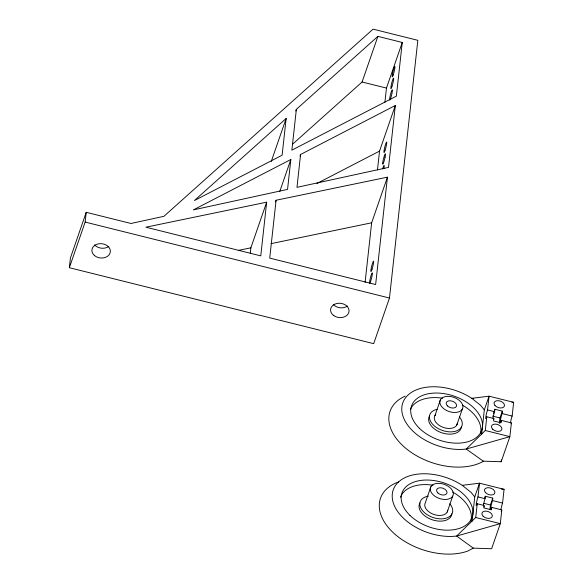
<?xml version="1.0" encoding="UTF-8"?>
<svg xmlns="http://www.w3.org/2000/svg" width="583" height="583" viewBox="0 0 583 583"><rect width="100%" height="100%" fill="white"/><g stroke="black" fill="none" stroke-linecap="round" stroke-linejoin="round"><path stroke-width="0.87" d="M69.355 267.706L70.426 257.941L86.226 212.307L130.978 223.478L163.932 216.308L373.069 29.15L417.829 40.322L389.48 298.03L373.681 343.664L69.355 267.706L85.154 222.072L86.226 212.307M250.282 253.19L250.872 247.819L266.671 202.184L145.903 227.202L260.769 255.871L266.671 202.184M276.087 200.239L269.718 258.109L375.634 284.548L387.447 177.166L276.087 200.239L275.497 201.929M286.158 118.451L282.114 155.209L194.431 200.537L286.158 118.451L271.233 161.549M290.837 159.509L287.55 189.388L193.367 209.895L290.837 159.509L279.716 191.618M296.361 109.327L291.864 150.166L396.36 96.144L402.263 42.457L377.886 36.372L296.361 109.327L295.77 111.018M300.588 154.466L296.973 187.34L388.518 167.408L395.332 105.487L300.588 154.466L300.005 156.157M365.096 282.354L371.648 222.801L387.447 177.166M377.456 169.966L379.533 151.114L395.332 105.487M384.889 102.404L386.463 88.084L402.263 42.457M472.07 521.26L474.751 496.876L479.496 483.183L504.076 489.319L502.568 503.071A5.415 0.598 -76 0 0 500.95 509.455M481.638 434.262L484.32 409.878L489.064 396.185L513.645 402.321L512.136 416.065A5.415 0.598 -76 0 0 510.526 422.456M477.229 503.763A5.415 0.598 -76 0 1 476.224 504.339A5.415 0.598 -76 0 1 477.98 496.927L479.496 483.183L462.232 485.326A46.407 29.019 19.1 0 0 392.308 493.932A46.407 29.019 19.1 0 0 456.649 536.047L475.721 517.507L477.229 503.763L484.298 505.527L484.036 507.968L491.491 509.834L491.76 507.392L501.817 509.899L500.301 523.643L491.615 548.741L473.272 548.137L467.632 551.103A55.691 34.82 19.1 0 1 391.791 531.273A55.691 34.82 19.1 0 1 398.59 481.915M485.289 430.509L509.87 436.645L466.218 449.048L485.289 430.509L486.798 416.765L493.874 418.528L493.604 420.97L501.059 422.835L501.329 420.394L511.386 422.901L509.87 436.645L501.183 461.743L483.3 461.153L466.218 449.048A46.407 29.019 19.1 0 1 401.876 406.934A46.407 29.019 19.1 0 1 471.8 398.327L489.064 396.185L487.548 409.929A5.415 0.598 -76 0 0 485.792 417.341A5.415 0.598 -76 0 0 486.798 416.765M483.438 505.082A5.415 0.598 -76 0 1 485.056 498.698L485.318 496.257L492.781 498.115L492.511 500.557A5.415 0.598 -76 0 0 490.755 507.968A5.415 0.598 -76 0 0 491.76 507.392M493.007 418.084A5.415 0.598 -76 0 1 494.624 411.7L494.887 409.259L502.349 411.117L502.08 413.558A5.415 0.598 -76 0 0 500.323 420.97A5.415 0.598 -76 0 0 501.329 420.394M489.917 509.469L490.412 504.965L492.781 498.115M499.383 423.367L499.981 417.96L502.349 411.117M501.183 461.743L501.38 459.936M292.681 144.103L362.079 81.999L377.886 36.372M434.918 415.65L440.449 399.683M430.895 486.681L425.364 502.655A11.944 7.47 19.1 0 0 433.949 514.476A11.944 7.47 19.1 0 0 447.788 510.256M456.759 425.116L462.29 409.142A11.951 7.477 19.1 0 0 449.187 396.382A11.951 7.477 19.1 0 0 442.635 407.714A11.951 7.477 19.1 0 0 462.29 409.142M447.183 512.107L452.714 496.14A11.944 7.47 19.1 0 0 439.626 483.387A11.944 7.47 19.1 0 0 433.074 494.705A11.944 7.47 19.1 0 0 452.714 496.14M493.407 413.536L494.887 409.259M484.728 497.969L485.318 496.257M483.3 461.153L482.44 461.809A55.691 34.82 19.1 0 1 405.192 447.81A55.691 34.82 19.1 0 1 405.178 396.112M316.904 183.492L379.533 151.114M238.44 250.391L250.872 247.819M270.971 243.658L371.648 222.801M473.578 398.495L471.8 398.327L480.552 405.294L484.32 409.878M511.867 402.153L513.645 402.321M501.409 489.064L504.076 489.319M362.079 81.999L386.463 88.084M85.154 222.072L389.48 298.03M487.548 409.929L494.624 411.7M502.08 413.558L512.136 416.065M492.518 416.102L499.981 417.96M477.98 496.927L485.056 498.698M492.511 500.557L502.568 503.071M483.781 503.304L490.412 504.965M475.721 517.507L500.301 523.643L456.649 536.047L473.272 548.137M462.232 485.326L470.984 492.292L474.751 496.876M108.759 246.441A9.284 7.171 6.3 0 1 94.628 244.889M459.338 416.809A17.016 10.64 19.1 0 1 455.017 431.369A17.016 10.64 19.1 0 1 432.025 423.571A17.016 10.64 19.1 0 1 437.155 409.288M457.371 423.258A11.951 7.477 19.1 0 1 442.533 427.128A11.951 7.477 19.1 0 1 435.741 414.586M461.459 426.763A17.016 10.64 19.1 0 1 441.739 432.775A17.016 10.64 19.1 0 1 429.503 415.927M410.352 409.521A37.13 23.211 19.1 0 1 442.504 398.204M462.275 405.068A37.13 23.211 19.1 0 1 480.56 433.322M493.874 418.528A5.415 0.598 -76 0 1 493.524 419.447M511.386 422.901A5.415 0.598 -76 0 1 511.043 423.819M449.77 503.807A17.016 10.64 19.1 0 1 445.208 518.425A17.016 10.64 19.1 0 1 422.15 510.183A17.016 10.64 19.1 0 1 428.33 496.148M451.891 513.761A17.016 10.64 19.1 0 1 432.171 519.774A17.016 10.64 19.1 0 1 419.935 502.925M483.956 506.445A5.415 0.598 -76 0 1 483.664 507.072M501.467 510.817A5.415 0.598 -76 0 1 501.176 511.437M400.463 497.335A37.13 23.211 19.1 0 1 432.936 485.202M452.707 492.067A37.13 23.211 19.1 0 1 470.772 521.166M347.439 306.031A9.284 7.171 6.3 0 1 333.301 304.457M389.539 99.788A5.415 0.598 -76 0 1 391.346 91.633A5.415 0.598 -76 0 1 392.213 92.078A5.415 0.598 -76 0 1 389.954 100.006M382.637 168.881A5.415 0.598 -76 0 1 384.037 165.448A5.415 0.598 -76 0 1 383.869 168.502M385.064 157.235L384.765 158.576A5.415 0.598 -76 0 1 382.812 164.224L382.674 164.151A5.415 0.598 -76 0 1 384.43 155.566A5.415 0.598 -76 0 1 385.064 157.235M333.862 315.673A9.284 7.171 6.3 0 0 348.933 312.065A9.284 7.171 6.3 0 0 336.639 303.532A9.284 7.171 6.3 0 0 333.862 315.673M94.592 255.653A9.284 7.171 6.3 0 0 110.07 253.08A9.284 7.171 6.3 0 0 98.702 243.803A9.284 7.171 6.3 0 0 94.592 255.653M447.416 405.906A5.415 3.389 19.1 0 0 456.314 406.555A5.415 3.389 19.1 0 0 450.382 400.776A5.415 3.389 19.1 0 0 447.416 405.906M419.49 428.352A37.13 23.211 19.1 0 0 480.545 432.797A37.13 23.211 19.1 0 0 439.852 393.161A37.13 23.211 19.1 0 0 419.49 428.352M494.974 405.476A5.415 3.389 19.1 0 0 504.011 406.766A5.415 3.389 19.1 0 0 498.808 400.747A5.415 3.389 19.1 0 0 494.974 405.476M492.73 429.256A5.415 3.389 19.1 0 0 501.635 429.904A5.415 3.389 19.1 0 0 495.696 424.118A5.415 3.389 19.1 0 0 492.73 429.256M483.161 516.254A5.415 3.389 19.1 0 0 492.067 516.902A5.415 3.389 19.1 0 0 486.127 511.123A5.415 3.389 19.1 0 0 483.161 516.254M409.922 515.35A37.13 23.211 19.1 0 0 470.977 519.796A37.13 23.211 19.1 0 0 430.283 480.159A37.13 23.211 19.1 0 0 409.922 515.35M485.406 492.475A5.415 3.389 19.1 0 0 494.442 493.765A5.415 3.389 19.1 0 0 489.239 487.752A5.415 3.389 19.1 0 0 485.406 492.475M437.848 492.905A5.415 3.389 19.1 0 0 446.746 493.553A5.415 3.389 19.1 0 0 440.814 487.774A5.415 3.389 19.1 0 0 437.848 492.905M384.969 150.684A5.415 0.598 -76 0 0 386.733 142.106A5.415 0.598 -76 0 0 384.335 149.022A5.415 0.598 -76 0 0 384.969 150.684M372.027 269.302A5.415 0.598 -76 0 0 373.579 261.118A5.415 0.598 -76 0 0 371.131 268.668A5.415 0.598 -76 0 0 372.027 269.302M370.584 281.494A5.415 0.598 -76 0 0 372.34 272.91A5.415 0.598 -76 0 0 369.95 279.825A5.415 0.598 -76 0 0 370.584 281.494M391.885 86.75A5.415 0.598 -76 0 0 393.649 78.166A5.415 0.598 -76 0 0 391.251 85.082A5.415 0.598 -76 0 0 391.885 86.75M393.175 75.039A5.415 0.598 -76 0 0 394.931 66.455A5.415 0.598 -76 0 0 392.541 73.371A5.415 0.598 -76 0 0 393.175 75.039"/></g></svg>
